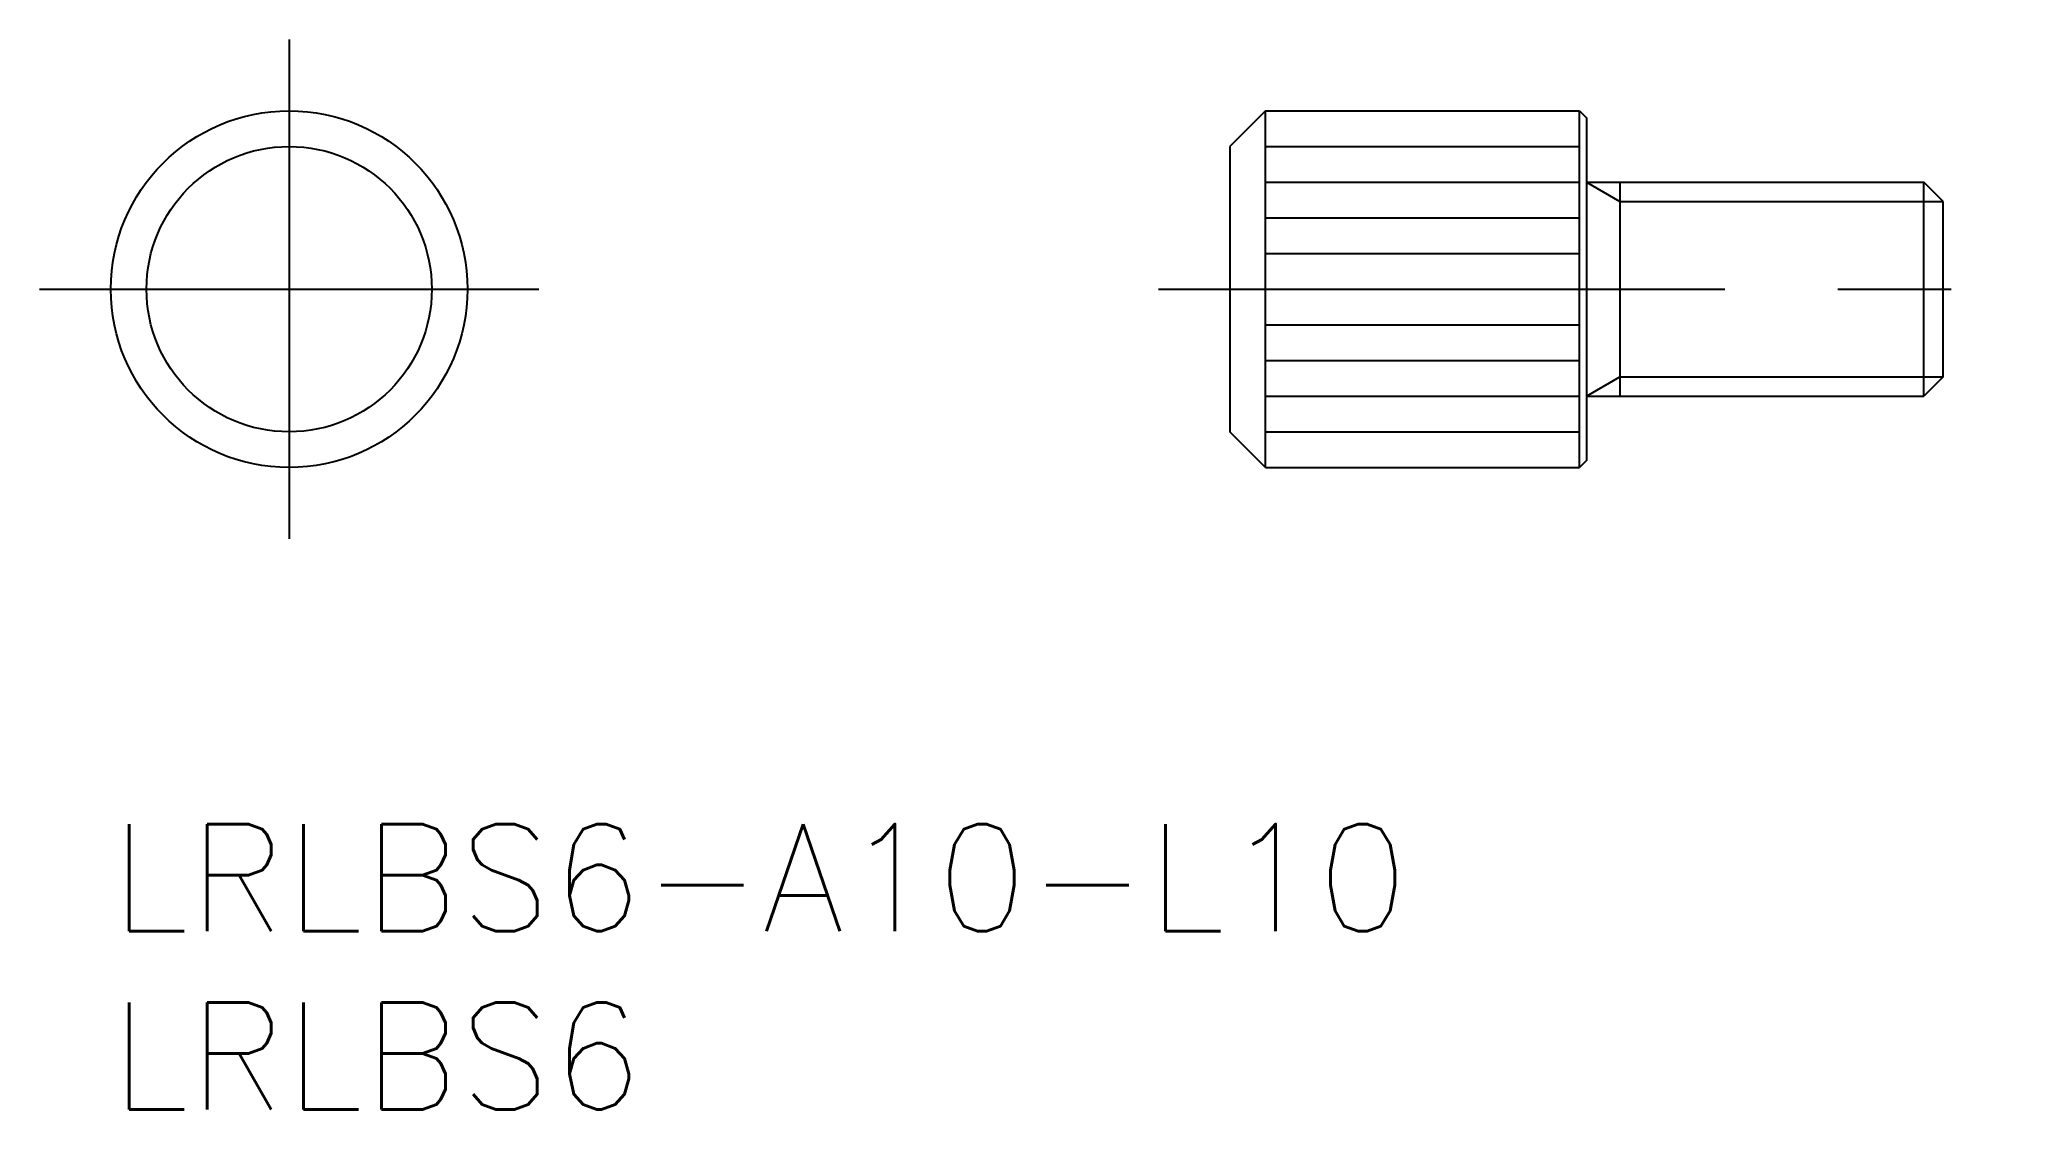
# Model space of a CAD drawing. Extents: x -2 to 53.4, y -8 to 22.
import ezdxf

# ---------------------------------------------------------------- set-up
doc = ezdxf.new("R2010")
doc.units = 0
doc.header["$LTSCALE"] = 0.5
doc.linetypes.add('CENTER', pattern=[50.8, 31.75, -6.35, 6.35, -6.35])
for name, color, linetype in [('MSM_CENTER', 1, 'CENTER'), ('MSM_CONTINUOUS', 7, 'CONTINUOUS'), ('MSM_NARROW', 5, 'CONTINUOUS'), ('MSM_PART_NUMBER', 7, 'CONTINUOUS')]:
    doc.layers.add(name, color=color, linetype=linetype)
doc.styles.get("Standard").update_dxf_attribs({"font": 'txt.shx', "height": 1, "bigfont": 'bigfont.shx'})

# ---------------------------------------------------------------- blocks, each defined once
blk = doc.blocks.new('*U12')
at = {"layer": 'MSM_PART_NUMBER'}
blk.add_text('LRLBS6-A10-L10', height=3, dxfattribs=at).set_placement((0, -3))
blk = doc.blocks.new('*U13')
at = {"layer": 'MSM_PART_NUMBER'}
blk.add_text('LRLBS6', height=3, dxfattribs=at).set_placement((0, -8))

msp = doc.modelspace()

# ---------------------------------------------------------------- linework, layer by layer
at = {"layer": 'MSM_CENTER'}
for p, q in [((5, 22), (5, 8)), ((-2, 15), (12, 15)), ((29.378, 15), (53.378, 15))]:
    msp.add_line(p, q, dxfattribs=at)
at = {"layer": 'MSM_CONTINUOUS'}
for p, q in [((32.378, 20), (31.378, 19)), ((32.378, 20), (41.178, 20)), ((32.378, 10), (32.378, 20)), ((41.178, 20), (41.378, 19.8)), ((41.178, 10), (41.178, 20)), ((41.378, 19.8), (41.378, 10.2)), ((31.378, 19), (31.378, 11)), ((41.378, 18), (50.837, 18)), ((42.316, 18), (42.316, 12)), ((50.837, 12), (50.837, 18)), ((51.378, 17.459), (50.837, 18)), ((51.378, 12.541), (51.378, 17.459)), ((51.378, 12.541), (50.837, 12)), ((41.378, 12), (50.837, 12)), ((32.378, 10), (31.378, 11)), ((32.378, 10), (41.178, 10)), ((41.378, 10.2), (41.178, 10))]:
    msp.add_line(p, q, dxfattribs=at)
for radius in [5, 4]:
    msp.add_circle((5, 15), radius, dxfattribs=at)
at = {"layer": 'MSM_NARROW'}
for p, q in [((32.378, 19), (41.178, 19)), ((32.378, 18), (41.178, 18)), ((41.378, 18), (42.316, 17.459)), ((42.316, 17.459), (51.378, 17.459)), ((32.378, 17), (41.178, 17)), ((32.378, 16), (41.178, 16)), ((32.378, 15), (41.178, 15)), ((32.378, 14), (41.178, 14)), ((32.378, 13), (41.178, 13)), ((41.378, 12), (42.316, 12.541)), ((42.316, 12.541), (51.378, 12.541)), ((32.378, 12), (41.178, 12)), ((32.378, 11), (41.178, 11))]:
    msp.add_line(p, q, dxfattribs=at)

# ---------------------------------------------------------------- block references
at = {"layer": 'MSM_CONTINUOUS'}
for name in ['*U12', '*U13']:
    msp.add_blockref(name, (0, 0), dxfattribs=at)

doc.saveas('drawing.dxf')
